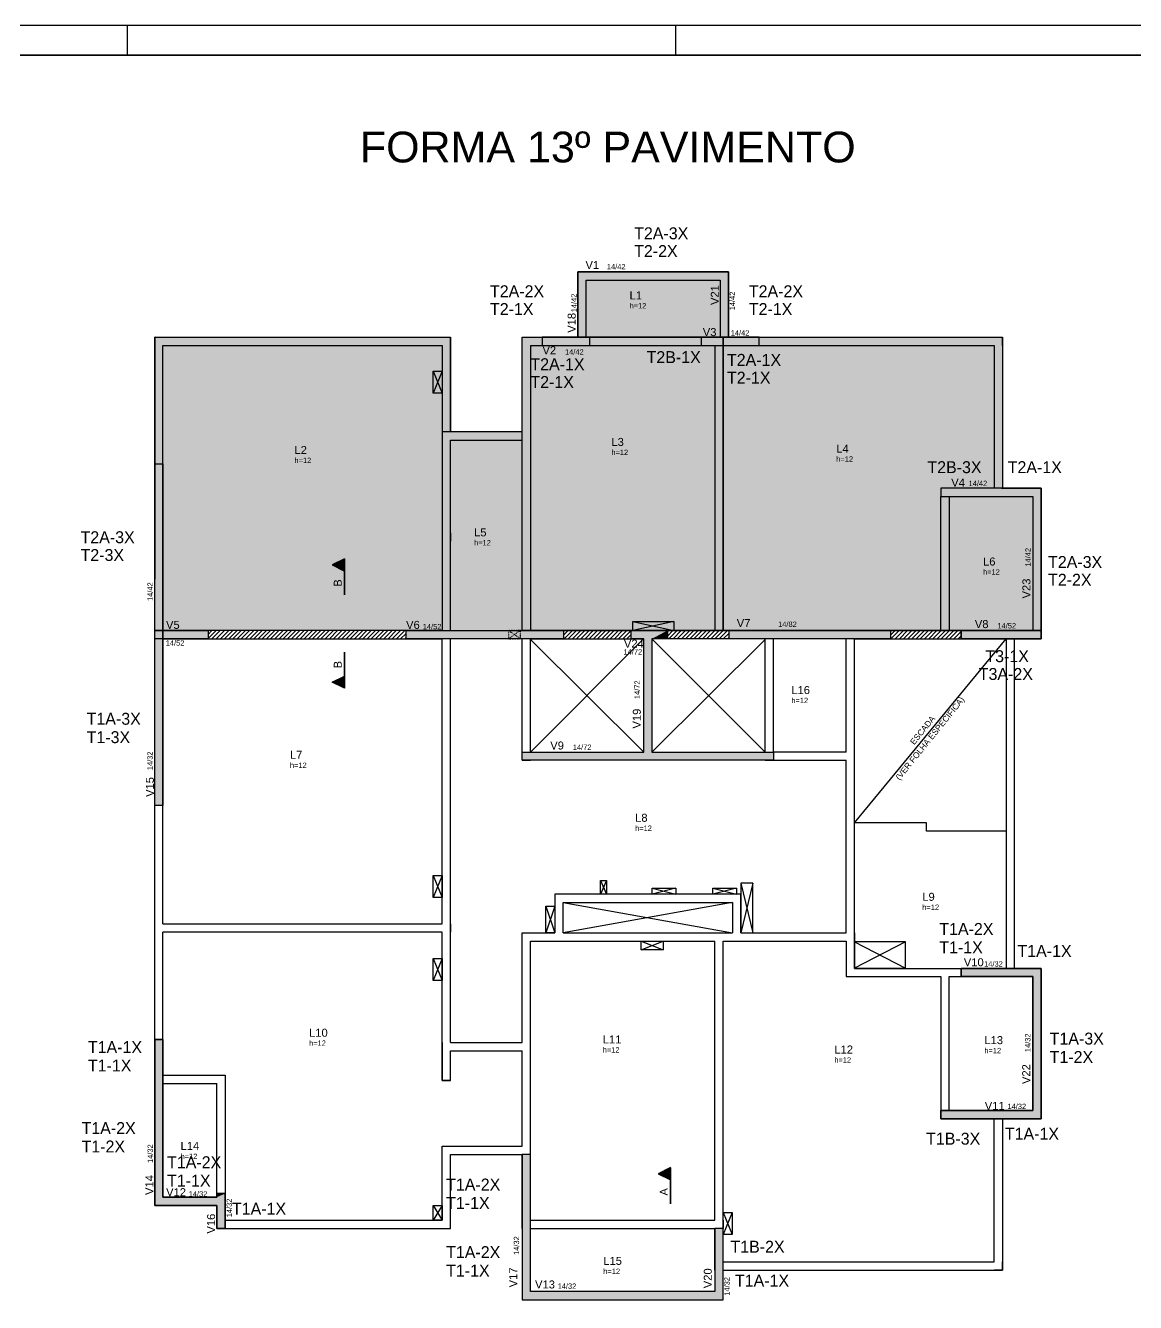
# Model space of a CAD drawing. Extents: x 15230 to 21256, y 3128 to 7338.
# Drawn here: x 17303 to 19176, y 5184 to 7338 of the extents above; entities that cross this region are included whole.
import ezdxf

# ---------------------------------------------------------------- set-up
doc = ezdxf.new("R2010")
doc.units = 0
doc.linetypes.add('ESTILO_TQS_0002', pattern=[0.4, 0.1, -0.3])
for name, color, linetype in [('10', 10, 'Continuous'), ('23', 100, 'Continuous'), ('25', 130, 'Continuous'), ('3', 3, 'Continuous'), ('37', 7, 'Continuous'), ('38', 7, 'Continuous'), ('54', 7, 'Continuous'), ('9', 8, 'Continuous')]:
    doc.layers.add(name, color=color, linetype=linetype)
doc.layers.add('NOME DA VIGA', color=6, linetype='Continuous', lineweight=25)
doc.styles.add('TQS_ARIAL', font='arial.ttf')

# ---------------------------------------------------------------- blocks, each defined once
blk = doc.blocks.new('*U6')
at = {"color": 7}
for p, q in [((-7300, 8310), (-7300, 8210)), ((-5450, 8310), (-5450, 8210))]:
    blk.add_line(p, q, dxfattribs=at)
blk.add_lwpolyline([(-11790, 8310), (-11790, -100), (100, -100), (100, 8310)], close=True, dxfattribs=at)
at = {"color": 7, "const_width": 6}
blk.add_lwpolyline([(-11540, 8210), (-11540, 0), (0, 0), (0, 8210)], close=True, dxfattribs=at)

msp = doc.modelspace()

# ---------------------------------------------------------------- linework, layer by layer
at = {"layer": '10', "color": 252, "linetype": 'Continuous'}
for p, q in [((17991.11, 6755.31), (18006.12, 6718.31)), ((18006.12, 6755.31), (17991.11, 6718.31)), ((17611.12, 6304.16), (17624.72, 6317.76)), ((17611.12, 6311.23), (17617.65, 6317.76)), ((17617.79, 6303.76), (17631.79, 6317.76)), ((17624.87, 6303.76), (17638.87, 6317.76)), ((17631.94, 6303.76), (17645.94, 6317.76)), ((17639.01, 6303.76), (17653.01, 6317.76)), ((17646.08, 6303.76), (17660.08, 6317.76)), ((17653.15, 6303.76), (17667.15, 6317.76)), ((17660.22, 6303.76), (17674.22, 6317.76)), ((17667.29, 6303.76), (17681.29, 6317.76)), ((17674.36, 6303.76), (17688.36, 6317.76)), ((17681.43, 6303.76), (17695.43, 6317.76)), ((17688.51, 6303.76), (17702.51, 6317.76)), ((17695.58, 6303.76), (17709.58, 6317.76)), ((17702.65, 6303.76), (17716.65, 6317.76)), ((17709.72, 6303.76), (17723.72, 6317.76)), ((17716.79, 6303.76), (17730.79, 6317.76)), ((17723.86, 6303.76), (17737.86, 6317.76)), ((17730.93, 6303.76), (17744.93, 6317.76)), ((17738, 6303.76), (17752, 6317.76)), ((17745.07, 6303.76), (17759.07, 6317.76)), ((17752.15, 6303.76), (17766.15, 6317.76)), ((17759.22, 6303.76), (17773.22, 6317.76)), ((17766.29, 6303.76), (17780.29, 6317.76)), ((17773.36, 6303.76), (17787.36, 6317.76)), ((17780.43, 6303.76), (17794.43, 6317.76)), ((17787.5, 6303.76), (17801.5, 6317.76)), ((17794.57, 6303.76), (17808.57, 6317.76)), ((17801.64, 6303.76), (17815.64, 6317.76)), ((17808.71, 6303.76), (17822.71, 6317.76)), ((17815.78, 6303.76), (17829.78, 6317.76)), ((17822.86, 6303.76), (17836.86, 6317.76)), ((17829.93, 6303.76), (17843.93, 6317.76)), ((17837, 6303.76), (17851, 6317.76)), ((17844.07, 6303.76), (17858.07, 6317.76)), ((17851.14, 6303.76), (17865.14, 6317.76)), ((17858.21, 6303.76), (17872.21, 6317.76)), ((17865.28, 6303.76), (17879.28, 6317.76)), ((17872.35, 6303.76), (17886.35, 6317.76)), ((17879.42, 6303.76), (17893.42, 6317.76)), ((17886.5, 6303.76), (17900.5, 6317.76)), ((17893.57, 6303.76), (17907.57, 6317.76)), ((17900.64, 6303.76), (17914.64, 6317.76)), ((17907.71, 6303.76), (17921.71, 6317.76)), ((17914.78, 6303.76), (17928.78, 6317.76)), ((17921.85, 6303.76), (17935.85, 6317.76)), ((17928.92, 6303.76), (17942.92, 6317.76)), ((17935.99, 6303.76), (17945.12, 6312.89)), ((18211.12, 6310.19), (18218.69, 6317.76)), ((18211.12, 6317.26), (18211.62, 6317.76)), ((18211.77, 6303.76), (18225.77, 6317.76)), ((18218.84, 6303.76), (18232.84, 6317.76)), ((18225.91, 6303.76), (18239.91, 6317.76)), ((18232.98, 6303.76), (18246.98, 6317.76)), ((18240.05, 6303.76), (18254.05, 6317.76)), ((18247.13, 6303.76), (18261.12, 6317.76)), ((18254.2, 6303.76), (18268.19, 6317.76)), ((18261.27, 6303.76), (18275.27, 6317.76)), ((18268.34, 6303.76), (18282.34, 6317.76)), ((18275.41, 6303.76), (18289.41, 6317.76)), ((18282.48, 6303.76), (18296.48, 6317.76)), ((18289.55, 6303.76), (18303.55, 6317.76)), ((18296.62, 6303.76), (18310.62, 6317.76)), ((18303.69, 6303.76), (18317.69, 6317.76)), ((18310.77, 6303.76), (18324.77, 6317.76)), ((18328.09, 6332.77), (18397.09, 6317.76)), ((18397.09, 6332.77), (18328.09, 6317.77)), ((18386.12, 6308.41), (18395.48, 6317.77)), ((18386.12, 6315.48), (18388.41, 6317.76)), ((18388.55, 6303.76), (18402.55, 6317.77)), ((18395.62, 6303.76), (18409.62, 6317.77)), ((18402.69, 6303.76), (18416.69, 6317.77)), ((18409.76, 6303.76), (18423.76, 6317.77)), ((18416.83, 6303.76), (18430.83, 6317.77)), ((18423.9, 6303.76), (18437.91, 6317.77)), ((18430.97, 6303.76), (18444.98, 6317.77)), ((18438.04, 6303.76), (18452.05, 6317.77)), ((18445.12, 6303.76), (18459.12, 6317.77)), ((18452.19, 6303.76), (18466.19, 6317.77)), ((18459.26, 6303.76), (18473.26, 6317.77)), ((18466.33, 6303.76), (18480.33, 6317.77)), ((18473.4, 6303.76), (18487.41, 6317.77)), ((18480.47, 6303.76), (18490.13, 6313.43)), ((18762.62, 6310.15), (18770.24, 6317.76)), ((18762.62, 6317.22), (18763.17, 6317.76)), ((18763.32, 6303.77), (18777.31, 6317.76)), ((18770.39, 6303.77), (18784.38, 6317.76)), ((18777.46, 6303.77), (18791.46, 6317.76)), ((18784.53, 6303.77), (18798.53, 6317.76)), ((18791.6, 6303.77), (18805.6, 6317.76)), ((18798.67, 6303.77), (18812.67, 6317.76)), ((18805.74, 6303.77), (18819.74, 6317.76)), ((18812.81, 6303.77), (18826.81, 6317.76)), ((18819.89, 6303.77), (18833.88, 6317.76)), ((18826.96, 6303.77), (18840.95, 6317.76)), ((18834.03, 6303.77), (18848.02, 6317.76)), ((18841.1, 6303.77), (18855.1, 6317.76)), ((18848.17, 6303.77), (18862.17, 6317.76)), ((18855.24, 6303.77), (18869.24, 6317.76)), ((18862.31, 6303.77), (18876.31, 6317.76)), ((18869.38, 6303.77), (18881.62, 6316.01)), ((17943.06, 6303.76), (17945.12, 6305.82)), ((18155.12, 6112.76), (18345.62, 6303.76)), ((18346.12, 6112.76), (18155.12, 6302.76)), ((18317.84, 6303.76), (18325.12, 6311.05)), ((18324.91, 6303.76), (18325.12, 6303.98)), ((18551.12, 6112.76), (18360.12, 6303.76)), ((18360.12, 6112.76), (18551.12, 6302.76)), ((18487.54, 6303.76), (18490.13, 6306.35)), ((18701.62, 5993.27), (18957.62, 6303.76)), ((18876.45, 6303.77), (18881.62, 6308.94)), ((18006.12, 5904.3), (17991.12, 5867.3)), ((17991.12, 5904.3), (18006.12, 5867.3)), ((18273.14, 5895.78), (18283.14, 5872.78)), ((18283.14, 5895.78), (18273.14, 5872.78)), ((18360.62, 5882.77), (18400.62, 5872.76)), ((18400.62, 5882.77), (18360.62, 5872.76)), ((18462.62, 5882.77), (18502.62, 5872.77)), ((18502.62, 5882.77), (18462.62, 5872.77)), ((18510.12, 5891.76), (18530.12, 5807.76)), ((18530.12, 5891.76), (18510.12, 5807.76)), ((18181.12, 5852.76), (18196.12, 5807.76)), ((18196.12, 5852.76), (18181.12, 5807.76)), ((18210.12, 5858.76), (18496.12, 5807.76)), ((18495.12, 5858.76), (18210.12, 5807.96)), ((18342.14, 5793.77), (18379.14, 5778.77)), ((18342.14, 5778.77), (18379.14, 5793.77)), ((18787.65, 5792.76), (18701.65, 5747.8)), ((18701.65, 5792.74), (18787.65, 5747.8)), ((17991.12, 5764.23), (18006.12, 5727.23)), ((18006.12, 5764.23), (17991.12, 5727.23)), ((17991.12, 5347.76), (18006.12, 5322.76)), ((18006.12, 5347.76), (17991.12, 5322.76)), ((18480.12, 5335.81), (18495.12, 5298.81)), ((18495.12, 5335.81), (18480.12, 5298.81))]:
    msp.add_line(p, q, dxfattribs=at)
for points in [[(17991.11, 6755.31), (18006.12, 6755.31), (18006.12, 6718.31), (17991.11, 6718.31), (17991.11, 6755.31)], [(18328.09, 6332.77), (18397.09, 6332.77), (18397.09, 6317.77), (18328.09, 6317.77), (18328.09, 6332.77)], [(18957.62, 5979.26), (18823.12, 5979.26), (18823.12, 5993.27), (18701.62, 5993.27)], [(17991.12, 5867.3), (17991.12, 5904.3), (18006.12, 5904.3), (18006.12, 5867.3), (17991.12, 5867.3)], [(18273.14, 5895.78), (18283.14, 5895.78), (18283.14, 5872.78), (18273.14, 5872.78), (18273.14, 5895.78)], [(18360.62, 5882.77), (18400.62, 5882.77), (18400.62, 5872.76), (18360.62, 5872.76), (18360.62, 5882.77)], [(18462.62, 5882.77), (18502.62, 5882.77), (18502.62, 5872.77), (18462.62, 5872.77), (18462.62, 5882.77)], [(18510.12, 5807.76), (18530.12, 5807.76), (18530.12, 5891.76), (18510.12, 5891.76), (18510.12, 5807.76)], [(18196.12, 5807.76), (18181.12, 5807.76), (18181.12, 5852.76), (18196.12, 5852.76), (18196.12, 5807.76)], [(18379.14, 5778.77), (18342.14, 5778.77), (18342.14, 5793.77), (18379.14, 5793.77), (18379.14, 5778.77)], [(18787.65, 5792.76), (18701.65, 5792.76), (18701.65, 5747.8), (18787.65, 5747.8), (18787.65, 5792.76)], [(17991.12, 5727.23), (17991.12, 5764.23), (18006.12, 5764.23), (18006.12, 5727.23), (17991.12, 5727.23)], [(17991.12, 5347.76), (18006.12, 5347.76), (18006.12, 5322.76), (17991.12, 5322.76), (17991.12, 5347.76)], [(18480.12, 5298.81), (18480.12, 5335.81), (18495.12, 5335.81), (18495.12, 5298.81), (18480.12, 5298.81)]]:
    msp.add_lwpolyline(points, dxfattribs=at)
at = {"layer": '23', "color": 100, "linetype": 'Continuous'}
for points in [[(18235.12, 6922.76), (18489.12, 6922.76), (18489.12, 6812.76), (18235.12, 6812.76), (18235.12, 6922.76)], [(17521.87, 6812.76), (18020.12, 6812.76), (18020.12, 6652.76), (18006.12, 6652.76), (18006.12, 6317.76), (17521.12, 6317.76), (17521.12, 6598.76), (17521.12, 6812.76)], [(18141.12, 6812.76), (18480.12, 6812.76), (18480.12, 6317.76), (18141.12, 6317.76), (18141.12, 6812.76)], [(18480.12, 6812.76), (18951.62, 6812.76), (18951.62, 6557.76), (19016.62, 6557.76), (19016.62, 6317.76), (18480.12, 6317.77), (18480.12, 6812.76)], [(18141.12, 6652.76), (18006.12, 6652.76), (18006.12, 6317.76), (18141.12, 6317.76), (18141.12, 6652.76)]]:
    msp.add_lwpolyline(points, dxfattribs=at)
for points in [[(18235.12, 6922.76), (18489.12, 6922.76), (18489.12, 6812.76)], [(18235.12, 6922.76), (18489.12, 6812.76), (18235.12, 6812.76)], [(18235.12, 6922.76), (18235.12, 6812.76), (18235.12, 6922.76)], [(17521.87, 6812.76), (18006.12, 6317.76), (17521.12, 6317.76)], [(17521.87, 6812.76), (17521.12, 6317.76), (17521.12, 6598.76)], [(17521.87, 6812.76), (17521.12, 6598.76), (17521.87, 6812.76)], [(17521.87, 6812.76), (18020.12, 6812.76), (18020.12, 6652.76)], [(17521.87, 6812.76), (18020.12, 6652.76), (18006.12, 6652.76)], [(17521.87, 6812.76), (18006.12, 6652.76), (18006.12, 6317.76)], [(18141.12, 6812.76), (18480.12, 6812.76), (18480.12, 6317.76)], [(18141.12, 6812.76), (18480.12, 6317.76), (18141.12, 6317.76)], [(18141.12, 6812.76), (18141.12, 6317.76), (18141.12, 6812.76)], [(18480.12, 6812.76), (18951.62, 6812.76), (18480.12, 6317.77)], [(18951.62, 6812.76), (18951.62, 6557.76), (18480.12, 6317.77)], [(18141.12, 6652.76), (18006.12, 6652.76), (18006.12, 6317.76)], [(18141.12, 6652.76), (18006.12, 6317.76), (18141.12, 6317.76)], [(18141.12, 6652.76), (18141.12, 6317.76), (18141.12, 6652.76)], [(18480.12, 6317.77), (18951.62, 6557.76), (19016.62, 6317.76)], [(18951.62, 6557.76), (19016.62, 6557.76), (19016.62, 6317.76)]]:
    msp.add_solid(points, dxfattribs=at)
at = {"layer": '25', "color": 130, "linetype": 'Continuous'}
for points in [[(17535.12, 6022.75), (17521.12, 6022.75), (17521.12, 6317.76), (17535.12, 6317.76), (17535.12, 6022.75)], [(17535.12, 6317.76), (17611.12, 6317.76), (17611.12, 6303.76), (17535.12, 6303.76), (17535.12, 6317.76)], [(17945.12, 6317.76), (18211.12, 6317.76), (18211.12, 6303.76), (17945.12, 6303.76), (17945.12, 6317.76)], [(18325.12, 6317.76), (18386.12, 6317.76), (18386.12, 6303.76), (18360.12, 6303.76), (18360.12, 6112.76), (18565.12, 6112.76), (18565.12, 6098.76), (18141.12, 6098.76), (18141.12, 6112.76), (18346.12, 6112.76), (18346.12, 6303.76), (18325.12, 6303.76), (18325.12, 6317.76)], [(18881.62, 6317.76), (19016.62, 6317.76), (19016.62, 6303.76), (18881.62, 6303.76), (18881.62, 6317.76)], [(19016.62, 5747.76), (18881.62, 5747.76), (18881.62, 5733.76), (19002.62, 5733.76), (19002.62, 5507.76), (18847.62, 5507.76), (18847.62, 5493.76), (19016.62, 5493.76), (19016.62, 5747.76)], [(18881.62, 5747.76), (19016.62, 5747.76), (19016.62, 5493.76), (18847.62, 5493.76), (18847.62, 5507.76), (19002.62, 5507.76), (19002.62, 5733.76), (18881.62, 5733.76), (18881.62, 5747.76)], [(17521.12, 5627.76), (17535.12, 5627.76), (17535.12, 5361.76), (17626.12, 5361.76), (17626.12, 5367.76), (17640.12, 5367.76), (17640.12, 5308.76), (17626.12, 5308.76), (17626.12, 5347.76), (17521.12, 5347.76), (17521.12, 5627.76)], [(18141.12, 5433.77), (18141.12, 5188.71), (18480.12, 5188.71), (18480.12, 5308.76), (18466.12, 5308.76), (18466.12, 5202.76), (18155.12, 5202.76), (18155.12, 5433.77), (18141.12, 5433.77)]]:
    msp.add_lwpolyline(points, dxfattribs=at)
for points in [[(17535.12, 6022.75), (17521.12, 6022.75), (17521.12, 6317.76)], [(17535.12, 6022.75), (17521.12, 6317.76), (17535.12, 6317.76)], [(17535.12, 6022.75), (17535.12, 6317.76), (17535.12, 6022.75)], [(17535.12, 6317.76), (17611.12, 6317.76), (17611.12, 6303.76)], [(17535.12, 6317.76), (17611.12, 6303.76), (17535.12, 6303.76)], [(17535.12, 6317.76), (17535.12, 6303.76), (17535.12, 6317.76)], [(17945.12, 6317.76), (18211.12, 6317.76), (18211.12, 6303.76)], [(17945.12, 6317.76), (18211.12, 6303.76), (17945.12, 6303.76)], [(17945.12, 6317.76), (17945.12, 6303.76), (17945.12, 6317.76)], [(18346.12, 6303.76), (18325.12, 6303.76), (18386.12, 6317.76)], [(18386.12, 6317.76), (18325.12, 6303.76), (18325.12, 6317.76)], [(18360.12, 6303.76), (18346.12, 6303.76), (18386.12, 6317.76)], [(18386.12, 6317.76), (18386.12, 6303.76), (18360.12, 6303.76)], [(18881.62, 6317.76), (19016.62, 6317.76), (19016.62, 6303.76)], [(18881.62, 6317.76), (19016.62, 6303.76), (18881.62, 6303.76)], [(18881.62, 6317.76), (18881.62, 6303.76), (18881.62, 6317.76)], [(18360.12, 6112.76), (18346.12, 6112.76), (18360.12, 6303.76)], [(18346.12, 6112.76), (18346.12, 6303.76), (18360.12, 6303.76)], [(18141.12, 6112.76), (18346.12, 6112.76), (18141.12, 6098.76)], [(18346.12, 6112.76), (18565.12, 6098.76), (18141.12, 6098.76)], [(18565.12, 6098.76), (18346.12, 6112.76), (18360.12, 6112.76)], [(18565.12, 6112.76), (18565.12, 6098.76), (18360.12, 6112.76)], [(19002.62, 5733.76), (19016.62, 5747.76), (18881.62, 5747.76)], [(19002.62, 5733.76), (18881.62, 5747.76), (18881.62, 5733.76)], [(18881.62, 5733.76), (18881.62, 5747.76), (19002.62, 5733.76)], [(18881.62, 5747.76), (19016.62, 5747.76), (19002.62, 5733.76)], [(19002.62, 5733.76), (19016.62, 5493.76), (19016.62, 5747.76)], [(19002.62, 5733.76), (19016.62, 5747.76), (19002.62, 5507.76)], [(19016.62, 5747.76), (19016.62, 5493.76), (19002.62, 5507.76)], [(19002.62, 5733.76), (19002.62, 5507.76), (19016.62, 5493.76)], [(17521.12, 5627.76), (17535.12, 5627.76), (17521.12, 5347.76)], [(17535.12, 5627.76), (17535.12, 5361.76), (17521.12, 5347.76)], [(18847.62, 5507.76), (18847.62, 5493.76), (19016.62, 5493.76)], [(18847.62, 5507.76), (19016.62, 5493.76), (19002.62, 5507.76)], [(19002.62, 5507.76), (19016.62, 5493.76), (18847.62, 5493.76)], [(18847.62, 5493.76), (18847.62, 5507.76), (19002.62, 5507.76)], [(18155.12, 5202.76), (18155.12, 5433.77), (18141.12, 5433.77)], [(18155.12, 5202.76), (18141.12, 5433.77), (18141.12, 5188.71)], [(17626.12, 5361.76), (17640.12, 5367.76), (17640.12, 5308.76)], [(17640.12, 5367.76), (17626.12, 5361.76), (17626.12, 5367.76)], [(17521.12, 5347.76), (17535.12, 5361.76), (17626.12, 5347.76)], [(17535.12, 5361.76), (17626.12, 5361.76), (17626.12, 5347.76)], [(17626.12, 5347.76), (17626.12, 5361.76), (17640.12, 5308.76)], [(17626.12, 5347.76), (17640.12, 5308.76), (17626.12, 5308.76)], [(18466.12, 5308.76), (18466.12, 5202.76), (18480.12, 5188.71)], [(18466.12, 5308.76), (18480.12, 5188.71), (18480.12, 5308.76)], [(18155.12, 5202.76), (18141.12, 5188.71), (18480.12, 5188.71)], [(18155.12, 5202.76), (18480.12, 5188.71), (18466.12, 5202.76)]]:
    msp.add_solid(points, dxfattribs=at)
at = {"layer": '3', "color": 7, "linetype": 'Continuous'}
for p, q in [((18949.61, 6557.76), (19016.62, 6557.76)), ((19016.62, 6557.76), (19016.62, 6303.76)), ((17841.46, 6438.75), (17820.72, 6428.38)), ((17820.72, 6428.38), (17841.37, 6418.05)), ((17841.37, 6438.61), (17820.91, 6428.38)), ((17820.91, 6428.38), (17841.37, 6418.15)), ((17822.32, 6429.08), (17822.32, 6427.68)), ((17823.91, 6429.88), (17823.91, 6426.88)), ((17825.51, 6430.68), (17825.51, 6426.09)), ((17827.1, 6431.48), (17827.1, 6425.29)), ((17828.7, 6432.27), (17828.7, 6424.49)), ((17830.3, 6433.08), (17830.29, 6423.69)), ((17831.89, 6433.87), (17831.89, 6422.9)), ((17833.48, 6434.67), (17833.48, 6422.1)), ((17835.08, 6435.46), (17835.08, 6421.3)), ((17836.67, 6436.26), (17836.67, 6420.5)), ((17838.27, 6437.06), (17838.27, 6419.7)), ((17839.87, 6437.86), (17839.87, 6418.91)), ((17841.37, 6438.61), (17841.37, 6377.95)), ((17841.46, 6377.95), (17841.46, 6438.75)), ((17521.12, 6022.75), (17521.12, 6317.75)), ((19002.62, 6317.76), (19016.62, 6317.76)), ((17535.12, 6303.76), (17535.12, 6022.75)), ((18141.12, 6303.77), (18020.12, 6303.77)), ((19016.62, 6303.76), (18964.61, 6303.76)), ((17841.37, 6220.37), (17841.37, 6281.03)), ((17841.46, 6281.03), (17841.46, 6220.23)), ((17820.72, 6230.6), (17841.37, 6240.93)), ((17841.46, 6220.23), (17820.72, 6230.6)), ((17820.91, 6230.6), (17841.37, 6240.83)), ((17841.37, 6220.37), (17820.91, 6230.6)), ((17822.32, 6229.9), (17822.32, 6231.3)), ((17823.91, 6229.11), (17823.91, 6232.1)), ((17825.51, 6228.31), (17825.51, 6232.9)), ((17827.1, 6227.51), (17827.1, 6233.7)), ((17828.7, 6226.71), (17828.7, 6234.5)), ((17830.3, 6225.91), (17830.29, 6235.29)), ((17831.89, 6225.12), (17831.89, 6236.09)), ((17833.48, 6224.32), (17833.48, 6236.89)), ((17835.08, 6223.52), (17835.08, 6237.69)), ((17836.67, 6222.72), (17836.67, 6238.48)), ((17838.27, 6221.93), (17838.27, 6239.28)), ((17839.87, 6221.13), (17839.87, 6240.08)), ((17535.12, 6022.75), (17521.12, 6022.75)), ((19016.62, 5747.76), (19016.62, 5493.76)), ((19016.62, 5747.76), (19016.62, 5493.76)), ((18391.53, 5411.49), (18370.79, 5401.12)), ((18391.44, 5411.35), (18370.99, 5401.12)), ((18385.15, 5408.2), (18385.15, 5394.04)), ((18386.75, 5409), (18386.75, 5393.24)), ((18388.34, 5409.8), (18388.34, 5392.44)), ((18389.94, 5410.6), (18389.94, 5391.65)), ((18391.44, 5411.35), (18391.44, 5350.7)), ((18391.53, 5350.7), (18391.53, 5411.49)), ((18370.79, 5401.12), (18391.44, 5390.8)), ((18370.99, 5401.12), (18391.44, 5390.89)), ((18372.39, 5401.82), (18372.39, 5400.42)), ((18373.98, 5402.62), (18373.98, 5399.62)), ((18375.58, 5403.42), (18375.58, 5398.83)), ((18377.17, 5404.22), (18377.17, 5398.03)), ((18378.77, 5405.01), (18378.77, 5397.23)), ((18380.37, 5405.82), (18380.36, 5396.43)), ((18381.96, 5406.61), (18381.96, 5395.64)), ((18383.55, 5407.41), (18383.55, 5394.84))]:
    msp.add_line(p, q, dxfattribs=at)
at = {"layer": '3', "color": 7, "linetype": 'ESTILO_TQS_0002'}
for p, q in [((18138.09, 6317.77), (18118.09, 6303.77)), ((18138.09, 6303.77), (18118.09, 6317.77))]:
    msp.add_line(p, q, dxfattribs=at)
at = {"layer": '3', "linetype": 'Continuous'}
for points in [[(18475.12, 6812.76), (18443.04, 6812.76), (18443.04, 6798.76), (18541.17, 6798.76), (18541.17, 6812.76), (18489.12, 6812.76), (18489.12, 6922.76), (18235.12, 6922.76), (18235.12, 6812.76), (18175.12, 6812.76), (18175.12, 6798.76), (18255.12, 6798.76), (18255.12, 6812.76), (18249.12, 6812.76), (18249.12, 6908.76), (18475.12, 6908.76), (18475.12, 6812.76)], [(17521.12, 6598.76), (17535.12, 6598.76), (17535.12, 6317.76), (17521.12, 6317.75), (17521.12, 6598.76)], [(19016.62, 6557.76), (18847.62, 6557.76), (18847.62, 6543.76), (19002.62, 6543.76), (19002.62, 6317.76), (18881.62, 6317.76), (18881.62, 6303.76), (19016.62, 6303.76), (19016.62, 6557.76)], [(17841.37, 6438.61), (17820.91, 6428.38), (17841.37, 6418.15), (17841.37, 6438.61)], [(17521.12, 6317.76), (17611.12, 6317.76), (17611.12, 6303.76), (17521.12, 6303.76), (17521.12, 6317.76)], [(17945.12, 6317.76), (18211.12, 6317.76), (18211.12, 6303.76), (17945.12, 6303.76), (17945.12, 6317.76)], [(18325.12, 6317.76), (18386.12, 6317.76), (18386.12, 6303.76), (18360.12, 6303.76), (18360.12, 6112.76), (18565.12, 6112.76), (18565.12, 6098.76), (18141.12, 6098.76), (18141.12, 6112.76), (18346.12, 6112.76), (18346.12, 6303.76), (18325.12, 6303.76), (18325.12, 6317.76)], [(18490.13, 6317.76), (18762.62, 6317.77), (18762.62, 6303.77), (18490.13, 6303.76), (18490.13, 6317.76)], [(17841.37, 6220.37), (17820.91, 6230.6), (17841.37, 6240.83), (17841.37, 6220.37)], [(19016.62, 5747.76), (18881.62, 5747.76), (18881.62, 5733.76), (19002.62, 5733.76), (19002.62, 5507.76), (18847.62, 5507.76), (18847.62, 5493.76), (19016.62, 5493.76), (19016.62, 5747.76)], [(18951.63, 5493.76), (19016.62, 5493.76), (19016.62, 5747.76), (18966.62, 5747.76)], [(17521.12, 5627.77), (17521.12, 5347.76), (17626.12, 5347.76), (17626.12, 5308.77), (17640.12, 5308.77), (17640.12, 5367.77), (17626.12, 5367.77), (17626.12, 5361.76), (17535.12, 5361.76), (17535.12, 5627.77), (17521.12, 5627.77)], [(17521.12, 5553.76), (17521.12, 5347.76), (17626.12, 5347.76)], [(18141.12, 5433.77), (18141.12, 5188.71), (18480.12, 5188.76), (18480.12, 5308.76), (18466.12, 5308.76), (18466.12, 5202.76), (18155.12, 5202.76), (18155.12, 5433.77), (18141.12, 5433.77)], [(18391.44, 5411.35), (18370.99, 5401.12), (18391.44, 5390.89), (18391.44, 5411.35)], [(18141.12, 5308.76), (18141.12, 5188.71), (18480.12, 5188.76), (18480.12, 5238.76)]]:
    msp.add_lwpolyline(points, dxfattribs=at)
at = {"layer": '3', "linetype": 'ESTILO_TQS_0002'}
msp.add_lwpolyline([(18118.09, 6303.77), (18138.09, 6303.77), (18138.09, 6317.77), (18118.09, 6317.77), (18118.09, 6303.77)], dxfattribs=at)
at = {"layer": '54', "linetype": 'Continuous'}
msp.add_lwpolyline([(18490.13, 6317.76), (18762.62, 6317.77), (18762.62, 6303.77), (18490.13, 6303.76), (18490.13, 6317.76)], dxfattribs=at)
for points in [[(18490.13, 6317.76), (18762.62, 6317.77), (18762.62, 6303.77)], [(18490.13, 6317.76), (18762.62, 6303.77), (18490.13, 6303.76)], [(18490.13, 6317.76), (18490.13, 6303.76), (18490.13, 6317.76)]]:
    msp.add_solid(points, dxfattribs=at)
at = {"layer": '9', "color": 8, "linetype": 'Continuous'}
for p, q in [((17521.12, 6812.76), (18020.12, 6812.76)), ((18141.12, 6812.76), (18236.07, 6812.76)), ((18141.12, 6652.76), (18141.12, 6812.76)), ((18250.07, 6812.76), (18464.04, 6812.76)), ((18541.17, 6812.76), (18951.62, 6812.76)), ((18951.62, 6798.76), (18951.62, 6812.76)), ((18951.62, 6812.76), (18951.62, 6557.76)), ((17535.12, 6317.76), (17535.12, 6798.76)), ((17535.12, 6798.76), (18006.12, 6798.76)), ((18006.12, 6798.76), (18006.12, 6317.76)), ((18155.12, 6798.76), (18466.12, 6798.76)), ((18155.12, 6798.76), (18155.12, 6317.76)), ((18466.12, 6798.76), (18466.12, 6317.76)), ((18480.12, 6317.76), (18480.12, 6798.76)), ((18541.17, 6798.76), (18937.62, 6798.76)), ((18937.62, 6798.76), (18937.62, 6557.76)), ((18020.12, 6638.76), (18141.12, 6638.76)), ((18020.12, 6317.76), (18020.12, 6638.76)), ((18141.12, 6317.77), (18141.12, 6638.78)), ((18141.12, 6317.77), (18141.12, 6638.76)), ((18951.62, 6557.76), (19016.62, 6557.76)), ((19016.62, 6557.76), (19016.62, 6303.76)), ((18861.62, 6543.76), (18861.62, 6317.77)), ((17521.12, 6152.76), (17521.12, 6468.76)), ((18020.12, 6482.76), (18020.12, 6468.76)), ((18006.12, 6317.76), (17535.12, 6317.76)), ((18155.12, 6317.76), (18565.12, 6317.76)), ((18466.12, 6317.76), (18480.12, 6317.76)), ((18565.12, 6317.76), (18551.12, 6317.76)), ((18687.62, 6317.76), (18861.62, 6317.76)), ((18701.62, 6317.76), (18687.62, 6317.76)), ((18861.62, 6317.76), (18971.62, 6317.76)), ((18861.62, 6317.76), (18969.61, 6317.76)), ((17535.12, 5822.76), (17535.12, 6303.76)), ((17535.12, 6303.76), (18006.12, 6303.76)), ((18006.12, 5822.76), (18006.12, 6303.76)), ((18020.12, 5622.76), (18020.12, 6303.77)), ((18141.12, 6098.76), (18141.12, 6303.77)), ((18141.12, 6098.78), (18141.12, 6303.77)), ((18155.12, 6112.76), (18155.12, 6303.76)), ((18155.12, 6303.76), (18345.62, 6303.76)), ((18687.62, 6112.76), (18687.62, 6303.77)), ((18701.62, 5747.76), (18701.62, 6303.76)), ((19016.62, 6303.76), (18971.62, 6303.76)), ((17521.12, 5822.76), (17521.12, 6258.73)), ((18020.12, 6138.76), (18020.12, 6152.76)), ((18141.12, 6098.76), (18155.12, 6098.76)), ((18687.62, 5807.76), (18687.62, 6098.76)), ((18701.62, 6098.76), (18701.62, 6112.76)), ((18510.12, 5872.76), (18196.12, 5872.76)), ((18196.12, 5872.76), (18196.12, 5858.76)), ((18510.12, 5858.76), (18510.12, 5872.76)), ((18196.12, 5858.76), (18196.12, 5807.76)), ((18210.12, 5858.76), (18496.12, 5858.76)), ((18210.12, 5807.76), (18210.12, 5858.76)), ((18496.12, 5858.76), (18496.12, 5807.76)), ((18510.12, 5807.76), (18510.12, 5858.76)), ((17535.12, 5822.76), (18006.12, 5822.76)), ((18020.12, 5822.76), (18020.12, 5808.76)), ((17535.12, 5567.76), (17535.12, 5808.76)), ((18141.12, 5622.76), (18141.12, 5807.76)), ((18141.12, 5793.76), (18141.12, 5807.76)), ((18141.12, 5807.76), (18196.12, 5807.76)), ((18210.12, 5807.76), (18496.12, 5807.76)), ((18510.12, 5807.76), (18687.62, 5807.76)), ((18701.62, 5807.76), (18701.62, 5793.76)), ((18155.12, 5433.77), (18155.12, 5793.76)), ((18155.12, 5793.76), (18466.12, 5793.76)), ((18480.12, 5793.76), (18687.62, 5793.76)), ((18480.12, 5252.76), (18480.12, 5793.76)), ((18701.62, 5747.76), (18957.62, 5747.76)), ((18847.62, 5733.76), (18847.62, 5507.76)), ((18861.62, 5507.76), (18861.62, 5733.76)), ((18006.12, 5622.76), (18006.12, 5558.76)), ((18020.12, 5622.76), (18141.12, 5622.76)), ((18141.12, 5447.77), (18141.12, 5608.77)), ((18006.12, 5558.76), (18020.12, 5558.76)), ((17626.12, 5361.76), (17626.12, 5553.76)), ((18937.63, 5252.76), (18937.63, 5493.76)), ((18006.12, 5322.76), (18006.12, 5447.77)), ((18006.12, 5447.77), (18020.12, 5447.77)), ((18020.12, 5447.77), (18141.12, 5447.77)), ((17640.12, 5322.76), (18006.12, 5322.76)), ((18480.12, 5322.76), (18480.12, 5308.76)), ((18466.12, 5238.76), (18466.12, 5308.76)), ((18480.12, 5252.76), (18937.63, 5252.76))]:
    msp.add_line(p, q, dxfattribs=at)
for points in [[(17521.87, 6812.76), (17521.12, 6812.76), (17521.12, 6404.26)], [(18141.12, 6652.76), (18020.12, 6652.76), (18020.12, 6812.76)], [(18847.62, 6317.76), (18847.62, 6543.76)], [(18951.62, 6543.76), (19002.62, 6543.76), (19002.62, 6317.76), (18971.62, 6317.76)], [(18551.12, 6112.76), (18551.12, 6303.76), (18360.12, 6303.76)], [(18687.62, 6112.76), (18565.12, 6112.76), (18565.12, 6303.77)], [(18701.62, 6303.76), (18957.62, 6303.76), (18957.62, 5747.76)], [(18971.62, 5747.76), (18971.62, 5747.76), (18971.62, 6303.76)], [(18551.12, 6098.76), (18565.12, 6098.76), (18687.62, 6098.76)], [(17521.12, 5553.76), (17521.12, 5822.76)], [(18020.12, 5558.76), (18006.12, 5558.76), (18006.12, 5808.76), (17535.12, 5808.76)], [(18155.12, 5322.76), (18466.12, 5322.76), (18466.12, 5793.76)], [(18687.62, 5793.76), (18687.62, 5733.76), (18701.62, 5733.76)], [(18687.62, 5747.76), (18687.62, 5733.76), (18847.62, 5733.76)], [(18861.62, 5733.76), (18971.62, 5733.76)], [(18020.12, 5558.76), (18020.12, 5608.76), (18141.12, 5608.76)], [(17535.12, 5567.76), (17640.12, 5567.76), (17640.12, 5553.76)], [(17626.12, 5567.76), (17640.12, 5567.76), (17640.12, 5322.76)], [(17535.12, 5553.76), (17535.12, 5553.76), (17626.12, 5553.76)], [(18951.63, 5507.76), (18861.62, 5507.76)], [(18951.63, 5493.76), (18951.63, 5238.76), (18937.63, 5238.76)], [(18020.12, 5322.76), (18020.12, 5433.77), (18141.12, 5433.77)], [(18141.12, 5308.76), (18141.12, 5433.77)], [(17640.12, 5308.76), (17626.12, 5308.76), (17626.12, 5347.76)], [(17626.12, 5322.76), (17626.12, 5308.76), (18020.12, 5308.76), (18020.12, 5322.76)], [(18155.12, 5308.76), (18466.12, 5308.76)], [(18480.12, 5238.76), (18951.63, 5238.76), (18951.63, 5252.76)]]:
    msp.add_lwpolyline(points, dxfattribs=at)

# ---------------------------------------------------------------- block references
at = {"xscale": 0.5, "yscale": 0.5, "zscale": 0.5}
msp.add_blockref('*U6', (21124.54, 3183.48), dxfattribs=at)

# ---------------------------------------------------------------- texts
at = {"layer": '10', "color": 252, "linetype": 'Continuous', "style": 'TQS_ARIAL'}
for s, rotation, p in [('(VER FOLHA ESPECÍFICA)', 51.013, (18777.74, 6064.48)), ('ESCADA', 51.0127, (18802.48, 6124.07))]:
    msp.add_text(s, height=10, rotation=rotation, dxfattribs=at).set_placement(p)
at = {"layer": '3', "color": 7, "linetype": 'Continuous', "style": 'TQS_ARIAL'}
msp.add_text('FORMA 13º PAVIMENTO', height=51.9249, dxfattribs=at).set_placement((17867.26, 7107.53))
for s, p in [('B', (17836.71, 6391.62)), ('B', (17836.71, 6253.87)), ('A', (18386.78, 5364.36))]:
    msp.add_text(s, height=13.5, rotation=90, dxfattribs=at).set_placement(p)
at = {"layer": '37', "color": 7, "linetype": 'Continuous', "style": 'TQS_ARIAL'}
for s, height, p in [('V1', 13.5, (18247.92, 6927.68)), ('14/42', 9, (18284.08, 6927.06)), ('V3', 13.5, (18445.86, 6814.52)), ('14/42', 9, (18493.03, 6815.41)), ('V2', 13.5, (18175.35, 6783.82)), ('14/42', 9, (18213.43, 6783.19)), ('V4', 13.5, (18865.01, 6560.46)), ('14/42', 9, (18894.25, 6561.39)), ('V5', 13.5, (17540.23, 6320.55)), ('V6', 13.5, (17945.26, 6320.47)), ('V7', 13.5, (18503.16, 6323.53)), ('V8', 13.5, (18904.82, 6321.85)), ('14/52', 9, (17973.4, 6319.82)), ('14/82', 9, (18572.95, 6323.76)), ('14/52', 9, (18942.9, 6321.23)), ('14/52', 9, (17539.76, 6292.26)), ('V24', 13.5, (18312.77, 6288.78)), ('14/72', 9, (18312.11, 6277.21)), ('V9', 13.5, (18188.46, 6116.98)), ('14/72', 9, (18226.55, 6116.36)), ('V10', 13.5, (18886.22, 5751.28)), ('14/32', 9, (18920.51, 5750.67)), ('V11', 13.5, (18921.58, 5508.96)), ('14/32', 9, (18959.91, 5510.33)), ('V12', 13.5, (17540.43, 5363.33)), ('14/32', 9, (17578.52, 5362.71)), ('V13', 13.5, (18162.86, 5207.67)), ('14/32', 9, (18200.95, 5207.05))]:
    msp.add_text(s, height=height, dxfattribs=at).set_placement(p)
for s, height, p in [('V21', 13.5, (18472.9, 6866.99)), ('14/42', 9, (18233.01, 6854.6)), ('14/42', 9, (18500.28, 6858.01)), ('V18', 13.5, (18231.4, 6820.09)), ('14/42', 9, (18999.02, 6425.63)), ('V23', 13.5, (18998.57, 6371.78)), ('14/42', 9, (17517.94, 6367.59)), ('14/72', 9, (18339.54, 6202.11)), ('V19', 13.5, (18341.26, 6152.34)), ('14/32', 9, (17517.73, 6082.16)), ('V15', 13.5, (17519.76, 6037.01)), ('14/32', 9, (18998.66, 5606.44)), ('V22', 13.5, (18998.22, 5552.59)), ('14/32', 9, (17518.09, 5419.39)), ('V14', 13.5, (17518.95, 5365.37)), ('14/32', 9, (17651.38, 5327.8)), ('V16', 13.5, (17623.01, 5300.25)), ('14/32', 9, (18135.97, 5264.25)), ('V17', 13.5, (18132.69, 5209.52)), ('V20', 13.5, (18460.99, 5208.04)), ('14/32', 9, (18491.16, 5195.43))]:
    msp.add_text(s, height=height, rotation=90, dxfattribs=at).set_placement(p)
at = {"layer": '38', "color": 7, "linetype": 'Continuous', "style": 'TQS_ARIAL'}
for s, height, p in [('L1', 13.5, (18322.29, 6876.42)), ('h=12', 9, (18322.29, 6861.12)), ('L3', 13.5, (18291.65, 6629.19)), ('L2', 13.5, (17756.96, 6615.61)), ('h=12', 9, (18291.65, 6613.89)), ('L4', 13.5, (18671.04, 6617.86)), ('h=12', 9, (17756.96, 6600.31)), ('h=12', 9, (18671.04, 6602.56)), ('L5', 13.5, (18059.96, 6476.6)), ('h=12', 9, (18059.96, 6461.3)), ('h=12', 9, (18918.64, 6412.1)), ('L6', 13.5, (18918.64, 6427.4)), ('L16', 13.5, (18595.24, 6210.52)), ('h=12', 9, (18595.24, 6195.22)), ('L7', 13.5, (17749.29, 6101.27)), ('h=12', 9, (17749.29, 6085.97)), ('L8', 13.5, (18331.69, 5995.05)), ('h=12', 9, (18331.69, 5979.75)), ('L9', 13.5, (18816.2, 5861.7)), ('h=12', 9, (18816.2, 5846.4)), ('L10', 13.5, (17781.57, 5632.39)), ('h=12', 9, (17781.57, 5617.09)), ('L11', 13.5, (18277.05, 5621.07)), ('L13', 13.5, (18920.88, 5619.88)), ('h=12', 9, (18277.05, 5605.77)), ('L12', 13.5, (18667.76, 5604.08)), ('h=12', 9, (18920.88, 5604.58)), ('h=12', 9, (18667.76, 5588.78)), ('L14', 13.5, (17564.76, 5441.37)), ('h=12', 9, (17564.76, 5426.07)), ('L15', 13.5, (18278.01, 5247.52)), ('h=12', 9, (18278.01, 5232.22))]:
    msp.add_text(s, height=height, dxfattribs=at).set_placement(p)
at = {"layer": 'NOME DA VIGA', "color": 30, "linetype": 'Continuous'}
for s, p in [('T2A-3X', (18330.02, 6977.85)), ('T2-2X', (18330.02, 6947.85)), ('T2A-2X', (18086.82, 6880.05)), ('T2A-2X', (18523.57, 6880.05)), ('T2-1X', (18086.82, 6850.05)), ('T2-1X', (18523.57, 6850.05)), ('T2B-1X', (18351, 6768.92)), ('T2A-1X', (18155.01, 6756.95)), ('T2A-1X', (18486.63, 6764.28)), ('T2-1X', (18155.01, 6726.95)), ('T2-1X', (18486.63, 6734.28)), ('T2B-3X', (18824.77, 6583.27)), ('T2A-1X', (18960.26, 6583.27)), ('T2A-3X', (17396.05, 6465.07)), ('T2-3X', (17396.05, 6435.07)), ('T2A-3X', (19028.34, 6423.27)), ('T2-2X', (19028.34, 6393.27))]:
    msp.add_text(s, height=20.16, dxfattribs=at).set_placement(p)
at = {"layer": 'NOME DA VIGA', "color": 3, "linetype": 'Continuous'}
for s, p in [('T3-1X', (18922.62, 6264.38)), ('T3A-2X', (18911.42, 6234.34))]:
    msp.add_text(s, height=20.16, dxfattribs=at).set_placement(p)
at = {"layer": 'NOME DA VIGA', "color": 6, "linetype": 'Continuous'}
for s, p in [('T1A-3X', (17406.32, 6158.76)), ('T1-3X', (17406.32, 6127.74)), ('T1A-2X', (18844.86, 5804.14)), ('T1-1X', (18844.86, 5773.13)), ('T1A-1X', (18976.72, 5766.99)), ('T1A-1X', (17408.43, 5604.75)), ('T1A-3X', (19031.08, 5619.15)), ('T1-2X', (19031.08, 5588.14)), ('T1-1X', (17408.43, 5573.73)), ('T1A-2X', (17397.74, 5468.13)), ('T1A-1X', (18955.46, 5458.64)), ('T1-2X', (17397.74, 5437.11)), ('T1B-3X', (18822.59, 5450.31)), ('T1A-2X', (17542.04, 5410.55)), ('T1-1X', (17542.04, 5379.54)), ('T1A-2X', (18012.83, 5372.91)), ('T1A-1X', (17651.46, 5332.15)), ('T1-1X', (18012.83, 5341.89)), ('T1A-2X', (18012.83, 5258.87)), ('T1B-2X', (18492.5, 5268.06)), ('T1-1X', (18012.83, 5227.85)), ('T1A-1X', (18500.08, 5210.88))]:
    msp.add_text(s, height=20.16, dxfattribs=at).set_placement(p)

doc.saveas('drawing.dxf')
